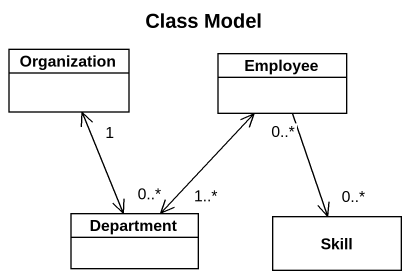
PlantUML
@startuml
title Class Model
hide circle
hide empty members
class Organization
class Employee
class Department
class Skill
Organization "1" <--> "0..*" Department
Employee "0..*" <--> "1..*" Department
Employee --> "0..*" Skill
@enduml
